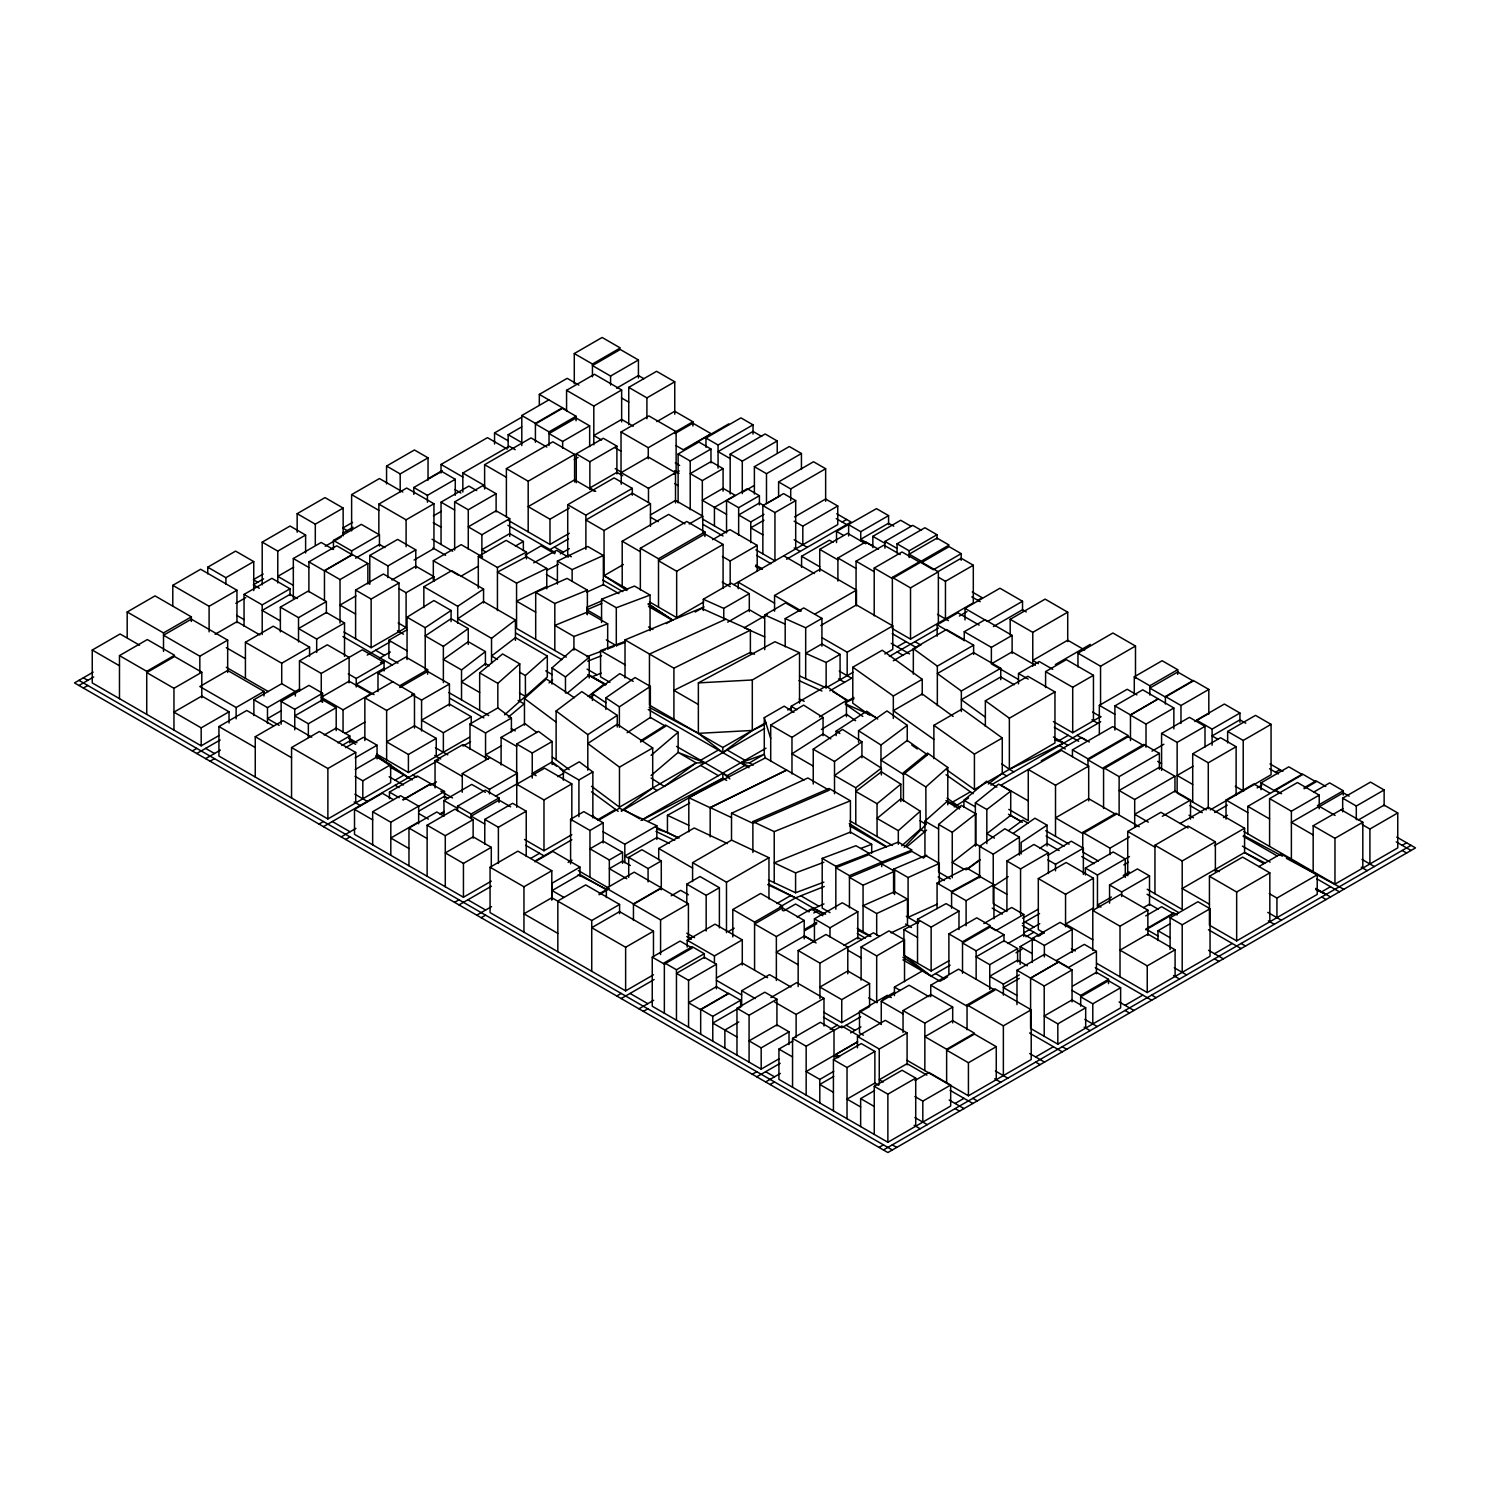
<?xml version="1.0" encoding="UTF-8"?>
<svg xmlns="http://www.w3.org/2000/svg" width="1490" height="1490" viewBox="0 0 1490 1490"><rect width="100%" height="100%" fill="white"/><g stroke="black" fill="none" stroke-linecap="round" stroke-linejoin="round"><path stroke-width="1.5" d="M904.169 847.363L925.979 824.436L925.849 786.962L947.789 767.48L927.525 753.083L903.424 772.677L903.424 801.285M497.828 707.62L497.828 683.351L519.768 663.87L502.596 653.961L479.668 672.865L479.668 710.357M519.675 701.306L525.467 696.445L525.374 675.547L547.314 656.047L515.447 637.646L491.532 656.01L497.492 659.455M551.989 684.078L551.989 667.93L573.929 648.448L589.221 657.276L589.221 678.025M504.589 714.846L519.768 701.362L519.768 663.87M525.374 696.389L547.314 676.907L547.314 656.047M524.461 725.127L524.461 698.493L546.402 679.012L574.376 697.748M898.321 830.675L920.261 811.193L900.817 798.826L877.051 818.401L898.321 830.675L898.321 844.271M924.936 855.111L924.936 821.139L946.876 801.657L959.579 808.977M901.692 845.817L920.261 829.315L920.261 811.193M651.093 755.337L678.136 732.279L665.62 725.053L640.551 740.828M651.093 775.489L678.136 752.431L678.136 732.279M963.918 807.189L963.918 800.279L986.529 781.188L996.903 787.167M508.351 717.118L524.368 703.653M549.046 682.904L552.678 679.85M907.075 846.562L926.612 830.135M954.252 806.891L968.5 798.044M923.204 858.184L926.724 855.204M950.303 878.821L938.607 872.06L938.607 824.436L961.385 805.438L975.894 813.801L975.894 845.556M565.474 693.092L565.474 676.944L589.221 657.276M567.168 693.241L589.221 674.97L604.493 683.78L588.066 696.556M877.051 803.706L900.817 784.15L881.372 771.783L855.782 791.432L877.051 803.706L877.051 836.523M975.373 846.115L975.373 802.886L998.617 784.15L1010.723 791.153L1010.723 816.166M952.259 877.759L952.259 832.314L975.894 813.801M589.891 697.73L593.542 694.899M491.532 638.335L515.447 619.989L483.561 601.587L457.691 618.797L491.532 638.335L491.532 663.255M461.528 669.941L485.423 651.596L468.251 641.687L443.368 659.455L461.528 669.941L461.528 699.872M855.782 787.763L881.372 768.114L861.928 755.765L834.512 775.489L855.782 787.763L855.782 824.249M986.827 843.619L986.827 809.498L1010.723 791.153M988.336 784.019L1002.267 773.422L1002.267 738.016L962.242 708.942L933.876 725.332L933.876 758.596M556.124 759.863L556.124 711.009L581.826 691.621L617.27 715.368L617.27 727.008M649.137 707.303L698.363 733.359L722.818 752.599L752.301 730.454L764.761 724.401M880.981 769.045L880.981 745.037L907.242 725.332L886.978 710.935L858.557 730.752L858.557 742.299M965.911 869.899L979.899 859.6M967.662 869.061L979.899 860.047M592.424 700.449L592.424 693.688L619.784 673.629L633.157 681.34M621.311 810.914L652.695 787.968L652.695 747.943L617.27 724.196L587.805 743.491L619.468 767.126L619.468 807.152L696.184 762.861L705.068 762.861L678.136 752.431L696.184 762.861L664.223 786.422L651.13 778.078M1008.804 830.396L1022.829 820.115L1028.026 823.113M834.512 793.723L834.512 761.502L861.928 741.778L842.483 729.411L813.242 749.228L813.242 784.001M443.368 646.381L468.251 628.594L451.079 618.685L425.209 635.895L443.368 646.381L443.368 682.606M1013.312 833.283L1034.935 818.196L1047.042 825.181L1047.042 845.985M605.89 709.464L605.89 697.823L635.057 677.559L650.348 686.387L650.348 718.199M979.582 877.759L979.582 846.32L1004.893 828.775L1019.402 837.157L1019.402 855.13M425.209 669.997L425.209 627.681L451.079 610.472L433.907 600.544L407.049 617.195L407.049 659.586M457.691 623.323L457.691 606.281L483.561 589.072L451.694 570.67L423.849 586.743L423.849 607.622M1047.042 825.181L1021.171 842.409L1021.171 853.956M1039.648 848.425L1047.042 843.508L1059.148 850.511M619.374 727.288L619.374 706.837L650.348 686.387M627.104 732.745L650.348 717.416L665.62 726.245L640.551 742.02M587.805 770.162L587.805 734.644L617.27 715.368M836.132 735.632L836.132 731.124L866.696 711.196L877.759 719.037M1048.401 873.475L1048.401 852.82L1033.911 844.457L1006.905 861.015L1006.905 911.507L993.234 903.611L993.234 854.198L1019.402 837.157M1008.19 876.679L993.234 886.42L1006.905 894.298M791.972 773.962L791.972 737.382L823.057 717.491L803.613 705.124L770.702 725.09L770.702 761.483M819.481 716.951L846.432 700.468L826.149 686.071L791.264 706.223L791.264 710.86M821.4 729.485L846.432 714.176L855.632 720.713M1047.936 855.316L1071.254 841.217L1083.36 848.201L1083.36 874.407M172.784 606.244L172.784 585.346L200.629 569.255L236.947 590.226L236.947 622.745M297.162 532.209L297.162 513.678L325.006 497.604L343.147 508.071L343.147 535.879M574.283 353.558L602.128 337.466L620.287 347.952L592.443 364.026L574.283 353.558L574.283 383.731M127.19 637.366L127.19 611.98L155.034 595.888L191.353 616.86L191.353 621.479M207.743 573.874L207.743 567.187L235.588 551.114L253.747 561.6L253.747 590.58M386.562 483.933L386.562 466.053L414.425 449.98L428.04 457.84L428.04 480.19M262.203 584.806L262.203 542.118L290.047 526.044L305.618 535.04L305.618 552.995M351.621 530.906L351.621 494.624L379.466 478.551L402.822 492.035M219.086 735.483L201.187 745.82L92.25 682.923L92.25 650.05L120.094 633.976L139.557 645.207M386.562 466.053L400.195 473.913L428.04 457.84M539.324 405.261L539.324 394.403L567.187 378.33L578.846 385.072M297.162 513.678L315.303 524.163L343.147 508.071M207.743 567.187L225.903 577.673L253.747 561.6M262.203 542.118L277.773 551.114L305.618 535.04M521.798 445.566L521.798 415.505L548.823 399.897M566.572 410.868L566.572 390.324L594.417 374.251L621.647 389.97L621.647 421.931M494.55 444.001L494.55 432.92L521.575 417.312M441.04 473.001L441.04 464.433L487.454 437.65L507.271 449.086M378.851 535.469L378.851 504.104L406.696 488.031L433.944 503.75L433.944 548.543L414.052 560.035M119.479 655.619L147.324 639.545L174.572 655.265L146.728 671.338L119.479 655.619L119.479 698.661M93.181 672.139L74.5 682.923L887.872 1152.534L1415.5 847.903L1396.726 837.063M263.153 574.023L253.337 579.685L257.77 582.236M352.553 522.394L342.756 528.056L347.189 530.626M427.723 478.998L442.232 470.617M413.81 494.363L413.81 487.491L441.655 471.417L455.269 479.277L455.269 495.313M172.784 585.346L209.103 606.3L236.947 590.226M127.19 611.98L163.509 632.933L191.353 616.86M293.325 598.421L293.325 558.527L321.17 542.453L332.847 549.177M508.164 447.689L508.164 434.708L521.686 426.904M638.428 359.984L620.287 349.498L592.443 365.572L610.583 376.057L638.428 359.984L638.428 377.994M78.933 685.493L93.702 676.963M263.656 578.846L253.337 584.806L259.316 588.271M342.756 533.178L353.074 527.218M521.798 415.505L535.413 423.365L562.438 407.757M333.462 549.456L333.462 540.423L361.306 524.35L379.466 534.836L379.466 546.122M325.248 546.234L341.173 537.033M244.043 626.191L244.043 594.417L271.888 578.325L290.047 588.811L290.047 595.572M83.384 688.045L87.817 685.493M293.679 567.187L277.773 576.369L293.325 585.346M235.83 603.357L245.776 597.62M308.896 561.879L336.74 545.806L352.31 554.783L324.466 570.875L308.896 561.879L308.896 591.847M462.831 491.998L462.831 473.038L509.245 446.236L515.186 449.682M413.81 487.491L427.425 495.35L455.269 479.277M616.562 388.201L638.428 375.554L643.885 378.702M484.623 489.018L484.623 464.694L531.036 437.911L546.867 447.056M576.053 416.25L562.438 408.39L535.413 423.979L549.028 431.858L576.053 416.25L576.053 420.813M566.572 390.324L593.802 406.062L621.647 389.97M628.743 424.762L628.743 387.381L656.587 371.308L674.746 381.794L674.746 414.257M333.462 540.423L351.621 550.909L379.466 534.836M378.851 504.104L406.099 519.824L433.944 503.75M244.043 594.417L262.203 604.884L290.047 588.811M441.04 544.446L441.04 502.167L468.884 486.094L476.67 490.582M324.466 600.34L324.466 570.596L352.31 554.504L367.862 563.499L367.862 584.005M215.063 634.312L236.947 621.684L259.875 634.926M506.395 517.086L506.395 468.624L552.827 441.822L574.6 454.413L574.6 482.052M355.607 558.21L379.466 544.427L384.923 547.575M454.655 550.089L454.655 501.907L482.499 485.833L496.114 493.693L496.114 512.02M433.385 515.875L441.338 511.293M589.668 425.842L576.053 417.982L549.028 433.59L562.643 441.45L589.668 425.842L589.668 446.646M280.362 631.872L280.362 607.156L308.207 591.083L326.366 601.569L326.366 613.154M369.781 584.322L369.781 555.472L397.625 539.399L415.785 549.866L415.785 568.454M227.672 640.141L191.353 619.169L163.509 635.243L199.828 656.215L227.672 640.141L227.672 672.456M628.743 387.381L646.902 397.867L674.746 381.794M324.466 570.596L340.018 579.573L367.862 563.499M454.655 501.907L468.27 509.766L496.114 493.693M245.422 678.36L245.422 642.283L273.266 626.191L309.566 647.163L309.566 656.177M506.395 468.624L528.186 481.214L574.6 454.413M576.257 482.76L576.257 453.854L603.282 438.265L616.897 446.125L616.897 473.894M201.802 672.232L174.572 656.513L146.728 672.586L173.958 688.306L201.802 672.232L201.802 697.767M369.781 555.472L387.94 565.939L415.785 549.866M280.362 607.156L298.522 617.642L326.366 601.569M615.202 468.605L621.032 471.976L621.032 431.988L648.876 415.915L676.125 431.634L676.125 471.622M574.227 459.609L578.083 457.374M355.589 638.707L355.589 590.077L383.433 574.004L398.985 582.981L398.985 631.63M656.848 421.614L674.746 411.277L692.906 421.763L692.906 426.028M355.924 595.888L340.018 605.089L355.589 614.066M576.257 453.854L589.872 461.732L616.897 446.125M391.907 579.945L415.785 566.163L433.944 576.649L433.944 581.286M433.329 580.355L433.329 560.724L461.174 544.651L482.574 556.999M509.729 518.65L496.114 510.791L468.27 526.864L481.885 534.742L509.729 518.65L509.729 536.419M355.589 590.077L371.14 599.054L398.985 582.981M675.007 432.1L692.906 421.763M344.525 622.969L326.366 612.483L298.522 628.557L316.681 639.042L344.525 622.969L344.525 656.382M621.032 431.988L648.262 447.708L676.125 431.634M675.007 433.534L692.906 423.197L711.065 433.683L683.221 449.757L675.957 445.566M245.422 642.283L281.722 663.236L309.566 647.163M398.836 588.531L406.099 592.722L433.944 576.649M621.237 484.231L621.237 472.609L648.262 457.002L675.51 472.721L675.51 502.968M571.359 556.794L567.727 554.69L567.727 504.7L614.141 477.899L632.3 488.385L632.3 495.202M478.309 588.178L478.309 556.441L506.153 540.367L526.454 552.082L526.454 558.899M299.471 691.025L299.471 660.871L327.316 644.798L349.107 657.369L349.107 682.886M594.417 491.272L574.6 479.836L528.186 506.637L549.978 519.209L569.31 508.053M460.559 576.444L478.458 566.107M515.391 546.066L523.363 541.466L523.363 550.648M229.032 711.792L201.802 696.054L173.958 712.146L201.187 727.865L229.032 711.792L229.032 723.004M263.972 691.435L227.672 670.463L199.828 686.536L236.128 707.508L263.972 691.435L263.972 695.96M693.874 444.039L728.815 423.868M678.118 502.782L678.118 454.003L698.866 442.027L710.972 449.03L710.972 462.906M705.962 447.279L705.962 438.041L740.921 417.871L753.027 424.855L753.027 434.093M253.877 715.572L253.877 699.76L281.722 683.687L295.355 691.546L295.355 696.072M355.179 769.511L377.045 756.883L390.659 764.743L390.659 782.716L327.875 818.96L218.937 756.063L218.937 726.561L246.781 710.469L273.545 725.928M567.727 504.7L585.887 515.168L632.3 488.385M525.188 555.044L541.112 545.843L554.727 553.721M299.471 660.871L321.263 673.443L362.275 649.808L384.066 662.38L384.066 670.928M678.118 454.003L690.224 461.006L710.972 449.03M705.962 438.041L718.068 445.026L753.027 424.855M192.322 750.941L196.755 748.39M267.492 723.432L267.492 707.62L299.639 688.995M343.911 631.984L371.14 647.703L406.099 627.532L406.099 592.722M508.388 520.438L549.978 544.446L569.31 533.29M621.237 472.609L648.485 488.329L675.51 472.721M673.573 474.23L679.216 470.97M281.126 724.252L281.126 701.436L308.97 685.363L322.585 693.222L322.585 702.349M397.979 663.18L388.89 657.947L388.89 640.272L406.789 629.935M196.755 753.512L220.185 739.99M367.211 655.097L390.138 641.855M549.978 549.568L568.51 538.877M281.424 710.562L267.492 718.608L279.17 725.351M730.175 493.991L730.175 454.152L765.134 433.981L777.221 440.966L777.221 452.55M205.62 758.634L220.39 750.103M380.024 657.947L390.343 651.987M560.333 553.852L569.329 548.655M281.126 701.436L294.741 709.296L322.585 693.222M650.46 503.695L632.3 493.209L585.887 520.01L604.046 530.496L650.46 503.695L650.46 526.287M210.071 761.204L214.504 758.634M380.509 662.789L384.457 660.517M255.256 777.035L255.256 736.731L283.1 720.657L311.764 737.215M348.288 673.89L356.222 678.453L384.066 662.38M723.078 468.624L710.972 461.639L690.224 473.615L702.33 480.6L723.078 468.624L723.078 491.16M730.175 454.152L742.281 461.136L777.221 440.966M384.066 668.265L356.222 684.338L374.046 694.619M650.404 514.925L675.51 500.435L702.74 516.155L702.74 533.234M377.994 691.546L377.994 673.145L405.839 657.071L427.63 669.643L427.63 674.244M625.949 588.662L622.205 586.147L622.205 541.224L668.619 514.423L684.953 523.865M336.2 707.675L322.585 699.816L294.741 715.889L308.356 723.749L336.2 707.675L336.2 730.621M754.387 494.028L754.387 466.705L789.327 446.534L801.434 453.519L801.434 469.462M343.054 709.855L370.898 693.781L349.107 681.191L321.263 697.283L343.054 709.855L343.054 732.465M364.845 740.567L364.845 697.86L392.69 681.787M291.556 798.007L291.556 747.552L319.4 731.478L355.719 752.45L355.719 802.886M754.387 466.705L766.493 473.69L801.434 453.519M399.786 685.717L427.63 669.643M640.346 589.891L640.346 548.264L686.76 521.463L704.919 531.949L704.919 536.549M399.786 687.523L427.63 671.45L449.421 684.022L449.421 706.036M702.33 518.911L726.543 532.899L726.543 500.696L747.291 488.701L759.397 495.704L759.397 504.905M742.281 492.389L753.94 485.666M324.261 734.961L336.2 728.07L349.815 735.948L349.815 742.895M689.218 523.958L702.74 516.155M623.379 564.505L604.046 575.661L626.973 590.524M778.6 495.891L778.6 481.922L813.54 461.751L825.646 468.735L825.646 501.311M345.047 733.583L364.938 722.091M364.845 697.86L386.636 710.432L414.481 694.359L377.994 673.145M726.543 500.696L738.649 507.68L759.397 495.704M337.876 742.821L349.815 735.948M640.346 548.264L658.505 558.75L704.919 531.949M341.862 745.521L349.815 740.94L355.644 744.311M411.668 694.377L421.577 700.095L449.421 684.022M778.6 481.922L790.706 488.925L825.646 468.735M762.861 553.852L762.861 505.576L783.591 493.6L795.697 500.603L795.697 548.86M766.493 503.695L780.089 495.853M345.531 747.663L363.43 737.327L377.045 745.205L377.045 758.876M712.593 539.678L729.97 529.639L757.199 545.377L757.199 571.098M764.575 505.985L759.397 502.987L738.649 514.963L750.755 521.947L763.96 514.329M291.556 747.552L327.875 768.523L355.719 752.45M762.861 505.576L774.949 512.579L795.697 500.603M763.96 520.215L750.755 527.832L762.861 534.836M723.078 544.446L704.919 533.979L658.505 560.761L676.665 571.247L723.078 544.446L723.078 588.476M355.179 757.833L377.045 745.205M794.58 516.937L825.646 499.001L837.753 505.985L837.753 524.592L734.048 584.471M722.408 556.478L730.175 560.966L757.199 545.377M471.213 716.653L449.421 704.081L421.577 720.154L443.368 732.726L471.213 716.653L471.213 725.351M794.151 521.183L802.812 526.175L837.753 505.985M355.048 776.327L362.815 780.816L390.659 764.743M436.253 738.388L414.481 725.816L386.636 741.89L408.409 754.48L436.253 738.388L436.253 756.399M469.983 749.265L469.983 723.991L497.828 707.918L511.405 718.05L511.405 731.832M703.299 610.49L703.299 599.241L731.143 583.167L749.302 593.653L749.302 611.626M319.009 824.082L323.442 821.53M395.111 780.145L403.976 775.024M376.728 754.163L408.409 772.472L469.22 737.364M666.309 623.565L672.232 620.157M649.435 601.867L676.665 617.586L703.746 601.96M842.185 522.04L846.618 519.47M435.043 787.837L435.043 760.682L462.887 744.59L488.18 759.192M323.442 826.652L438.805 760.049M462.999 746.08L470.598 741.703M469.983 723.991L485.554 732.968L511.405 718.05M695.197 612.018L704.044 606.914M786.59 559.253L851.069 522.04L836.728 513.752M491.29 881.149L463.446 897.241L354.508 834.344L354.508 809.368L382.353 793.295L393.248 799.571M836.523 542.602L836.523 531.39L876.474 508.63L888.58 515.615L888.58 524.629M389.449 798.696L389.449 792.084L417.293 775.992L444.523 791.451L444.523 798.156M801.583 567.355L801.583 556.273L829.427 540.2L833.059 542.304M819.742 571.341L819.742 549.382L847.587 533.308L865.746 543.794M703.299 599.241L723.768 608.386L749.302 593.653M501.106 764.966L501.106 737.42L524.983 723.637L536.866 732.503M372.649 844.811L372.649 811.752L400.493 795.679L418.653 806.164L418.653 823.802M848.63 535.972L848.63 524.704L860.736 531.688L888.58 515.615M403.064 799.664L430.908 783.591M403.064 799.944L430.908 783.87M341.191 836.896L355.942 828.384M430.61 785.267L436.496 781.878M501.46 745.708L485.554 754.89L517.365 773.236L517.365 784.764M345.624 839.466L350.057 836.896M872.842 547.65L872.842 536.344L900.686 520.271L911.061 526.268M462.272 792.252L462.272 773.589L490.117 757.516M837.902 581.044L837.902 557.986L865.746 541.913L878.448 549.251M516.676 785.435L516.676 744.013L538.561 731.385L552.12 741.517L552.12 764.519M727.697 622.15L749.302 609.689L763.811 618.071M774.558 611.235L774.558 595.479L820.152 569.143L856.452 590.115L856.452 605.871M372.649 811.752L390.808 822.238L418.653 806.164M418.671 806.388L444.523 791.451M884.948 548.171L884.948 541.447L912.793 525.374L921.435 530.365M418.671 811.212L444.523 796.275L448.416 798.528M856.061 605.35L856.061 561.208L883.905 545.135L900.239 554.559M764.724 649.714L764.724 614.979L785.603 602.929L800.13 611.31M408.968 865.783L408.968 828.068L436.812 811.994L444.076 816.185L443.908 800.503L471.753 784.411L485.386 792.289M767.443 614.364L744.236 627.756L764.724 636.9M516.676 744.013L532.247 753.009L552.12 741.517M897.054 552.92L897.054 543.813L924.899 527.739L937.005 534.724L937.005 539.212M418.653 821.958L390.808 838.032L408.968 848.518M440.239 813.745L444.225 811.454M440.239 814.471L444.225 812.18M457.542 810.672L457.542 806.164L485.386 790.091L499.001 797.951L499.001 802.458M427.127 876.269L427.127 825.218L454.971 809.144L473.131 819.63L473.131 838.2M462.272 773.589L489.502 789.309L517.365 773.236M785.193 646.828L785.193 618.629L803.762 607.92L821.921 618.387L821.921 646.157M874.202 568.062L902.046 551.989L920.205 562.475L892.361 578.548L874.202 568.062L874.202 615.873M897.054 543.813L909.161 550.797L937.005 534.724M495.481 796.275L517.365 783.647M516.751 807.319L516.751 784.243L544.595 768.169L571.825 783.889L571.825 820.804M814.825 614.141L856.452 590.115M457.542 806.164L471.157 814.043L499.001 797.951M427.127 825.218L445.287 835.704L473.131 819.63M937.34 572.03L961.199 558.247L973.305 565.232L973.305 602.854L910.52 639.117L892.361 628.631L892.361 577.394L920.205 561.32L938.365 571.806L938.365 623.043M785.193 618.629L805.68 627.774L821.921 618.387M563.369 780.183L563.369 771L579.275 761.818L592.852 771.95L592.852 817.917M557.744 776.681L563.704 773.236M484.771 844.346L484.771 819.407L512.616 803.315L526.231 811.175L526.231 856.452M820.767 625.521L856.452 604.921L892.771 625.875L892.771 649.361L884.837 653.942M961.199 553.647L933.355 569.72L921.267 562.736L949.111 546.644L961.199 553.647L961.199 560.314M892.361 577.394L910.52 587.88L938.365 571.806M516.751 784.243L543.98 799.962L571.825 783.889M563.369 771L578.921 779.978L592.852 771.95M752.301 679.98L752.301 730.454L698.363 733.359L698.363 682.886L752.301 679.98L799.534 652.713L799.534 703.187M484.771 819.407L498.386 827.267L526.231 811.175M619.468 767.126L652.695 747.943M938.551 577.319L945.461 581.305L973.305 565.232M491.29 847.326L473.131 836.84L445.287 852.913L463.446 863.399L491.29 847.326L491.29 867.627M840.081 654.408L821.921 643.922L805.68 653.309L826.149 662.454L840.081 654.408L840.081 679.775M822.331 637.869L847.177 652.21L892.771 625.875M570.596 863.865L570.596 819.258L583.819 811.64L603.189 822.815L603.189 842.893M653.477 974.795L625.632 990.869L490.061 912.606L490.061 867.217L517.905 851.144L551.803 870.719L551.803 900.221M765.562 758.466L764.277 754.294L764.277 717.659L784.168 706.167L793.891 712.35M869.359 714.958L852.783 703.187L852.783 667.222L882.229 650.236L922.236 679.31L922.236 695.048M454.562 902.363L458.995 899.792M530.663 858.426L539.548 853.286M524.517 839.503L543.98 850.734L571.825 834.661M597.807 819.649L615.556 809.405M700.617 760.291L718.366 750.047M725.816 619.151L649.454 654.073L649.454 705.143L722.818 747.477L766.083 722.501M787.726 710.004L791.656 707.731M799.534 675.939L826.149 687.821L853.118 672.251M897.204 646.79L906.088 641.668M977.757 600.302L982.189 597.732L972.281 592.014M964.999 619.952L964.999 608.404L999.939 588.233L1022.531 601.271L1022.531 610.509M598.533 820.301L619.468 808.213L656.848 825.777L656.848 839.466M937.154 636.211L937.154 624.794L957.884 612.818L979.191 625.111M458.995 904.914L491.421 886.196M535.096 860.978L571.881 839.745M621.46 811.119L764.631 728.461M829.818 690.82L852.15 677.931M889.362 656.438L938.514 628.072M959.392 616.022L966.991 611.626M534.947 861.76L552.846 851.423L579.964 867.087L579.964 876.139M570.596 819.258L589.966 830.452L603.189 822.815M913.333 674.113L913.333 648.671L946.504 629.525L973.622 645.17L973.622 654.427M893.329 660.74L919.404 645.692M964.254 640.756L964.254 631.723L985.002 619.728L1012.12 635.392L1012.12 653.477M490.061 867.217L523.958 886.792L551.803 870.719M476.744 915.158L491.514 906.646M568.118 862.412L572.03 860.158M641.203 820.226L766.028 748.166M845.389 702.33L853.863 697.432M1022.531 601.271L987.591 621.46L964.999 608.404M481.196 917.728L485.628 915.158M648.057 821.381L722.818 778.227L726.673 780.462M727.25 775.657L745 765.413M740.567 762.861L749.433 762.861L764.277 754.294L740.567 762.861L749.172 766.363M993.402 626.564L1022.531 609.745L1026.293 611.924M579.964 867.087L552.12 883.16L552.12 899.327M1010.183 635.131L1010.183 619.318L1045.123 599.129L1067.715 612.185L1067.715 641.557M602.891 831.606L624.813 844.253L656.848 825.777M937.34 705.552L937.34 666.123L973.622 645.17M622.559 852.355L603.189 841.179L589.966 848.816L609.336 859.991L622.559 852.355L622.559 863.306M893.329 718.478L893.329 695.998L922.236 679.31M964.254 631.723L991.371 647.368L1012.12 635.392M628.706 877.386L628.706 857.365L641.911 849.728L661.281 860.922L661.281 889.847M1010.183 619.318L1032.775 632.356L1067.715 612.185M658.71 859.749L658.71 848.499L694.21 827.993L727.437 843.601M606.356 888.245L634.2 872.153L661.299 887.817L633.455 903.89L606.356 888.245L606.356 897.539M599.129 893.87L607.082 889.269M599.129 894.745L607.082 890.145L579.964 874.5L552.12 890.573L563.741 897.278M628.706 857.365L648.076 868.54L661.281 860.922M961.348 711.568L961.348 691.006L1000.74 668.265L1000.74 679.701M1018.49 683.891L1018.49 673.499L1039.219 661.523L1052.778 669.345M557.837 933.392L523.958 913.817L551.803 897.744L591.735 920.522L619.579 904.449L619.579 913.687M692.589 881.558L692.589 862.654L731.59 840.136L768.952 857.7L768.952 898.954M985.356 726.412L985.356 700.784L1027.839 676.255L1054.957 691.9L1054.957 742.989L974.423 789.495L946.765 769.883M1055.367 664.559L1090.307 644.388M1045.589 687.542L1045.589 671.618L1066.337 659.642L1093.455 675.305L1093.455 720.769M1077.959 666.943L1077.959 653.179L1112.9 633.008L1135.492 646.045L1135.492 678.155M686.797 904.207L686.797 884.147L700.021 876.53L719.391 887.705L719.391 927.823M671.208 895.769L680.651 890.331L688.399 894.801M1013.796 771.876L1009.363 769.324L1009.363 718.217L1054.957 691.9M688.417 903.853L661.299 888.208L633.455 904.281L660.573 919.926L688.417 903.853L688.417 940.767M692.589 862.654L726.487 882.21L768.952 857.7M1077.959 653.179L1100.551 666.235L1135.492 646.045M686.797 884.147L706.167 895.341L719.391 887.705M1045.589 671.618L1072.707 687.281L1093.455 675.305M653.477 931.194L619.579 911.619L591.735 927.693L625.632 947.268L653.477 931.194L653.477 956.431M974.423 789.495L974.423 754.108L1002.267 738.016M1134.281 693.074L1134.281 676.795L1162.126 660.722L1177.696 669.699L1177.696 674.355M732.801 936.912L732.801 909.515L760.645 893.441L782.418 906.013L782.418 910.576M652.247 957.139L680.092 941.065L692.198 948.05L664.354 964.123L652.247 957.139L652.247 1006.234L761.185 1069.131L779.084 1058.794M687.188 947.1L687.188 940.227L715.051 924.154L742.281 939.873L742.281 965.092M1099.341 734.607L1099.341 705.347L1127.185 689.274L1136.907 694.88M664.354 1013.237L664.354 962.782L692.198 946.709L704.304 953.693L704.304 958.275M1114.893 730.1L1114.893 705.906L1142.737 689.833L1173.859 707.992L1173.859 728.871M1134.281 676.795L1149.833 685.773L1177.696 669.699M616.748 995.99L621.181 993.439M728.424 931.529L734.216 928.177M776.905 903.517L790.724 895.546M952.65 802.067L970.4 791.805M1059.39 740.437L1068.274 735.315M1053.337 721.57L1072.707 732.745L1100.551 716.671M621.181 998.561L654.11 979.545M779.81 906.982L795.586 897.874L824.249 886.513M990.943 785.081L1100.7 721.719M732.801 909.515L754.573 922.087L782.418 906.013M664.354 962.782L676.46 969.766L704.304 953.693M1041.305 760.757L1081.591 737.513L1089.358 742.001M783.647 910.912L795.586 904.02L809.2 911.899M1114.893 705.906L1130.463 714.883L1158.307 698.81L1130.463 715.088L1146.015 724.084L1173.859 707.992M687.188 940.227L714.436 955.947L742.281 939.873M1072.446 749.861L1112.713 726.617L1128.265 735.594L1087.998 758.838L1072.446 749.861L1072.446 756.641M1165.404 704.044L1165.404 696.519L1193.248 680.446L1208.818 689.442L1208.818 714.138M797.225 917.039L811.137 909.012L822.815 915.735M638.931 1008.804L653.7 1000.274M807.412 911.526L823.97 903.909M716.411 964.254L704.304 957.269L676.46 973.343L688.566 980.327L716.411 964.254L716.411 988.801M643.382 1011.375L647.815 1008.804M813.819 912.96L817.768 910.688M804.209 920.485L782.418 907.894L754.573 923.986L776.365 936.558L804.209 920.485L804.209 938.905M1165.404 696.519L1180.974 705.515L1208.818 689.442M814.434 941.531L814.434 918.827L842.278 902.754L857.83 911.731L857.83 938.979M716.411 978.036L742.281 963.099L767.574 977.701M804.824 929.22L816.762 922.329M1008.823 809.368L1028.268 820.599L1028.268 769.511L1055.516 785.249L1088.687 766.083L1088.687 800.912M804.824 930.617L816.762 923.726M1161.585 770.404L1161.585 733.434L1189.43 717.342L1205 726.338L1205 747.049M1103.569 808.493L1103.569 767.648L1143.836 744.404L1159.388 753.381L1159.388 769.268M814.434 918.827L829.986 927.804L857.83 911.731M798.156 986.566L798.156 950.546L826 934.472L847.791 947.063L847.791 973.864M1194.887 721.514L1208.818 713.486M700.673 1034.19L700.673 1009.363L728.517 993.29L740.623 1000.274L740.623 1007.054M1151.994 751.146L1163.913 744.255M741.666 1006.346L741.666 990.701L769.511 974.628L790.911 986.995M1161.585 733.434L1177.137 742.411L1205 726.338M1103.569 767.648L1119.12 776.644L1159.388 753.381M700.673 1009.363L712.779 1016.366L740.623 1000.274M1239.941 713.039L1224.37 704.044L1196.526 720.136L1212.096 729.113L1239.941 713.039L1239.941 722.24M843.917 945.48L857.83 937.433L861.723 939.687M736.973 1055.162L736.973 1008.283L764.817 992.21L776.923 999.194L776.923 1025.977M740.623 1007.016L712.779 1023.09L736.973 1036.966M798.156 950.546L819.947 963.136L847.791 947.063M847.531 947.733L873.401 932.814L879.23 936.186M1227.648 742.914L1227.648 731.46L1255.493 715.386L1271.063 724.364L1271.063 774.763L1210.253 809.871M770.889 997.555L796.74 982.636L823.989 998.356L823.989 1025.977M1192.708 802.03L1192.708 753.81L1220.552 737.718L1236.123 746.714L1236.123 794.934M861.108 980.122L861.108 946.951L888.953 930.878L904.523 939.855L904.523 981.724M736.973 1008.283L749.079 1015.267L776.923 999.194M738.798 1021.935L724.866 1030.074L724.866 1048.178M1174.958 776.234L1159.388 767.257L1119.12 790.501L1134.691 799.497L1174.958 776.234L1174.958 792.01M1193.062 766.27L1177.137 775.452L1192.708 784.448M1098.316 861.034L1082.746 852.038L1082.746 832.426L1115.917 813.261L1139.254 826.745M1006.905 861.015L1020.557 868.912L1048.401 852.82M1227.648 731.46L1243.219 740.437L1271.063 724.364M993.942 884.576L980.271 876.697L951.589 892.287L966.097 900.668L993.942 884.576L993.942 918.79M1192.708 753.81L1208.278 762.787L1236.123 746.714M861.108 946.951L876.679 955.928L904.523 939.855M917.523 963.155L917.523 919.274L931.138 927.134L958.983 911.061L958.983 929.537M1047.88 859.879L1055.516 864.275L1083.36 848.201M774.744 1002.081L796.126 1014.429L823.989 998.356M1044.155 933.001L1038.307 929.63L1038.307 878.579L1066.151 862.505L1093.399 878.225L1093.399 910.725M948.888 933.895L976.751 917.821L990.366 925.681L962.521 941.755L948.888 933.895L948.888 974.497M1127.725 875.692L1127.725 831.457L1160.896 812.311L1188.126 828.03M869.583 983.568L847.791 970.996L819.947 987.069L841.738 999.641L869.583 983.568L869.583 1006.551L841.738 1022.643L823.896 1012.343M789.029 1031.806L776.923 1024.803L749.079 1040.877L761.185 1047.88L789.029 1031.806L789.029 1044.565M1162.33 816.315L1190.529 800.037L1190.529 819.146M1082.746 832.426L1109.976 848.145L1129.495 836.877M983.847 923.558L1011.691 907.485L1023.798 914.469L1023.798 936.539M1085.372 874.965L1085.372 868.055L1113.216 851.982L1125.304 858.966L1125.304 877.405M792.55 1087.253L792.55 1038.381L820.394 1022.308L834.009 1030.167L834.009 1058.086M914.953 1080.511L928.885 1072.465L950.676 1085.055L950.676 1106.027L887.872 1142.271L778.935 1079.393L778.935 1049.072L792.866 1041.044M894.428 995.637L894.428 987.088L922.273 971.014M1180.08 823.523L1208.278 807.245L1244.578 828.216L1244.578 852.485L1182.203 888.524L1209.433 904.244M1023.798 914.469L995.953 930.542L990.757 927.544M863.436 1035.178L859.488 1032.887L859.488 1011.375L887.332 995.301L891.281 997.592M1226.028 819.146L1226.028 800.018L1253.872 783.945L1269.704 793.09M752.32 1074.253L756.752 1071.701M830.191 1029.292L837.287 1025.195M882.639 999.008L894.577 992.116M919.554 921.453L903.909 929.574L903.909 955.295L931.138 971.014L949.056 960.677M1022.55 918.231L1038.456 909.049M1097.459 907.298L1097.459 875.04L1129.495 856.508M1275.496 772.193L1279.929 769.641M1038.307 878.579L1065.555 894.298L1093.399 878.225M881.261 1024.543L881.261 1001.299L909.105 985.225L928.922 996.661M1260.968 789.719L1260.968 782.902L1288.813 766.829L1302.428 774.688L1247.801 806.369L1247.801 833.841M792.55 1038.381L806.164 1046.241L834.009 1030.167M833.767 1030.577L841.738 1025.977L859.562 1036.258M1154.955 893.739L1154.955 845.24L1188.126 826.093L1215.374 841.813L1215.374 871.836M756.752 1076.823L780.183 1063.301M860.717 1016.795L841.738 1027.765L823.43 1017.186M902.977 957.213L931.138 976.136L950.136 965.166M1022.457 923.409L1039.554 913.556M1123.832 864.889L1128.507 862.189M1214.667 812.441L1227.257 805.177M1257.15 787.912L1261.769 785.249M1003.981 934.751L990.366 926.892L962.521 942.965L976.136 950.825L1003.981 934.751L1003.981 941.68M930.747 985.225L958.591 969.152L994.892 990.124L967.047 1006.197L930.747 985.225L930.747 996.754M765.618 1081.945L780.388 1073.433M850.604 1032.887L860.922 1026.927M947.621 976.881L940.022 981.258L902.94 959.858M1023.518 933.057L1039.759 923.67M1123.292 875.45L1129.327 871.967M1223.551 817.563L1227.462 815.309M1007.873 943.505L1023.798 934.323L1034.172 940.302M1109.566 903.163L1109.566 884.986L1137.41 868.912L1149.516 875.896L1149.516 905.436M770.069 1084.515L774.502 1081.945M1025.995 936.744L1033.874 932.2M857.458 1047.842L857.458 1036.425L885.302 1020.352L907.093 1032.924L907.093 1064.884M1269.592 846.413L1269.592 798.621L1297.436 782.548L1319.227 795.139L1319.227 808.791M903.052 1032.477L903.052 1010.574L930.896 994.501L952.687 1007.091L952.687 1022.904M1032.253 962.466L1032.253 938.458L1060.098 922.385L1072.204 929.369L1072.204 952.352M1020.147 964.328L1020.147 946.616L1034.079 938.57M1038.064 936.279L1044.024 932.833M1017.596 948.59L1003.981 940.73L976.136 956.804L989.751 964.682L1017.596 948.59L1017.596 961.981M857.551 1041.771L835.667 1054.399L839.634 1056.689M835.667 1054.622L857.551 1041.994M1111.391 897.054L1097.459 905.082L1100.924 907.093M1016.012 952.781L1021.972 949.26M1093.399 907.987L1065.555 924.061L1092.785 939.78M1109.566 884.986L1121.672 891.989L1149.516 875.896M833.413 1110.832L833.413 1059.651L861.257 1043.577L874.872 1051.437L874.872 1084.012M1304.104 787.744L1316.043 780.853L1325.765 786.459M1092.785 950.434L1092.785 910.483L1120.629 894.391L1147.859 910.129L1147.859 935.422M1304.104 788.769L1316.043 781.878L1302.428 774.018L1274.583 790.11L1280.413 793.462M1154.955 845.24L1182.203 860.978L1215.374 841.813M1214.387 845.65L1244.578 828.216M1032.253 938.458L1044.36 945.442L1072.204 929.369M1313.752 792.084L1329.657 782.902L1343.272 790.762L1343.272 795.045M837.902 1057.714L834.009 1055.46L806.164 1071.552L819.798 1079.412L833.711 1071.366M833.413 1059.651L847.028 1067.51L874.872 1051.437M857.458 1036.425L879.249 1049.016L907.093 1032.924M1269.592 798.621L1291.383 811.212L1319.227 795.139M903.052 1010.574L924.843 1023.164L952.687 1007.091M1016.981 1004.595L1016.981 970.251L1044.825 954.159L1072.055 969.915L1072.055 1001.932M833.711 1076.432L819.798 1084.459L833.413 1092.319M967.047 1029.758L967.047 1004.893L994.892 988.82L1031.21 1009.773L1031.21 1059.52L968.426 1095.783L907.019 1060.321M1027.318 965.799L1017.596 960.175L989.751 976.267L1003.366 984.126L1019.272 974.926M1317.421 805.68L1343.272 790.762M1019.272 978.409L1003.366 987.591L1016.981 995.469M1143.556 907.615L1149.516 904.169L1158.158 909.161M1319.414 806.593L1343.272 792.81L1349.12 796.182M1016.981 970.251L1030.596 978.111L1058.44 962.037L1030.596 978.129L1030.596 1028.435L1057.826 1044.155L1120.629 1007.91L1120.629 987.74L1108.523 980.755L1080.678 996.829L1092.785 1003.813L1120.629 987.74M1092.785 910.483L1120.014 926.203L1147.859 910.129M1342.676 811.845L1342.676 798.174L1370.521 782.101L1384.135 789.961L1384.135 805.904M1258.752 866.64L1280.897 853.845L1317.216 874.816L1317.216 894.41L1236.663 940.898L1209.433 925.178L1209.433 876.269L1242.604 857.122L1269.834 872.842L1269.834 921.751M1145.717 915.922L1161.623 906.74L1173.729 913.724L1145.885 929.816M1313.174 871.576L1313.174 825.739L1342.974 808.697M1096.417 951.365L1068.572 967.438L1056.466 960.454L1084.31 944.381L1096.417 951.365L1096.417 973.771M1030.596 978.129L1044.211 986.007L1072.055 969.915M1342.676 798.174L1356.291 806.034L1384.135 789.961M874.257 1134.412L874.257 1086.322L902.102 1070.248L915.717 1078.108L915.717 1126.198M1170.097 949.521L1170.097 917.803L1197.941 901.729L1210.048 908.714L1210.048 956.282L1147.244 992.526L1096.677 963.322M860.643 1126.552L860.643 1098.614L874.556 1090.587M946.634 1049.258L974.479 1033.185L952.687 1020.613L924.843 1036.686L946.634 1049.258L946.634 1083.193M1157.991 940.469L1157.991 930.747L1169.929 923.856M1358.284 820.04L1384.135 805.103L1397.75 812.963L1397.75 847.903L1334.966 884.166L1243.852 831.55M967.047 1004.893L1003.366 1025.846L1031.21 1009.773M1072.558 986.138L1096.417 972.355L1108.523 979.34L1108.523 983.661M1209.433 876.269L1236.663 892.007L1269.834 872.842M874.257 1086.322L887.872 1094.182L915.717 1078.108M1170.097 917.803L1182.203 924.787L1210.048 908.714M1313.174 825.739L1334.966 838.311L1362.81 822.238L1362.81 868.074M1072.036 990.422L1080.678 995.413L1108.523 979.34M1362.121 824.547L1369.906 829.036L1397.75 812.963M996.27 1046.669L974.479 1034.079L946.634 1050.152L968.426 1062.743L996.27 1046.669L996.27 1079.71M1175.088 949.8L1147.859 934.062L1120.014 950.154L1147.244 965.874L1175.088 949.8L1175.088 976.453M914.897 1096.547L922.813 1101.129L950.676 1085.055M1085.688 1007.78L1072.055 999.92L1044.211 1015.994L1057.826 1023.854L1085.688 1007.78L1085.688 1028.081M1269.294 893.646L1276.93 898.06L1317.216 874.816M879.007 1147.412L883.44 1144.841M955.109 1103.457L963.974 1098.335M1035.643 1056.969L1053.393 1046.725M1125.062 1005.34L1142.811 995.096M1214.48 953.712L1232.23 943.468M1321.649 891.839L1330.514 886.718M1402.183 845.351L1406.616 842.781M883.44 1149.963L1411.067 845.351M677.782 837.827L667.446 832.556L667.446 815.309L689.628 803.129M917.523 919.274L946.113 903.629L958.983 911.061M533.718 562.829L556.664 550.35L568.342 557.092M937.08 883.104L951.589 891.486L980.271 875.896L966.619 868L937.08 883.104L937.08 908.602M698.363 682.886L774.949 641.743L799.534 652.713M478.309 556.441L497.436 567.485L526.454 552.082M688.808 831.811L688.808 797.69L765.357 757.907L804.023 780.034M641.296 820.413L722.818 778.227L722.818 773.105L729.895 778.898M546.625 570.335L558.452 564.3M625.018 677.875L625.018 639.899L673.908 668.191L750.383 630.177L750.383 653.402M688.808 797.69L710.171 807.729L786.608 769.976M710.171 836.914L710.171 807.543L786.608 770.181M546.774 568.435L526.454 556.701L497.436 572.104L516.564 583.149L546.774 568.435L546.774 588.792M546.774 586.445L516.564 601.159L535.692 612.204M557.409 584.08L557.409 561.115L587.786 546.495L603.357 555.491L603.357 585.346M907.466 899.159L894.596 891.728L863.064 905.678L876.679 913.538L907.466 899.159L907.466 925.197L891.057 932.852M731.515 813.261L807.878 777.966L829.148 790.24L752.878 823.3L731.515 813.261L731.515 840.211M557.409 561.115L572.141 569.608L603.357 555.491M586.706 592.182L603.357 584.639L618.909 593.616M893.572 893.497L893.572 869.173L908.081 877.554L939.296 863.418L939.296 883.309M937.21 904.151L908.081 917.337L908.081 877.554M535.692 639.452L535.692 592.443L567.075 578.399L587.377 590.133L587.377 614.755M845.91 702.293L853.994 698.717M894.596 871.259L881.707 863.827L849.449 877.349L863.064 885.209L894.596 871.259L894.596 894.503M752.878 852.485L752.878 821.567L829.148 788.508L850.418 800.782L850.418 833.32M601.811 600.898L586.855 607.268L586.855 613.973M601.811 603.431L586.855 609.801L601.569 618.294M893.572 869.173L925.625 855.521L939.296 863.418M881.707 862.114L868.838 854.683L835.834 867.776L849.449 875.636L881.707 862.114L881.707 866.714M625.018 639.899L701.231 608.181L750.383 630.177M535.692 592.443L554.82 603.487L587.377 590.133M752.878 821.567L774.223 831.606L850.418 800.782M601.569 622.485L601.569 599.241L634.479 586.073L650.05 595.069L650.05 630.736M881.13 862.356L911.973 850.026L898.321 842.129L835.834 866.249L822.201 858.389L822.201 908.118L829.986 912.606M881.13 863.772L911.973 851.442L921.733 857.067M607.771 648.914L614.104 646.418M587.712 661.188L601.587 655.693M601.196 673.126L591.679 676.907L606.039 684.506M601.569 599.241L616.301 607.734L650.05 595.069M607.678 623.807L587.377 612.092L554.82 625.428L573.929 636.472L607.678 623.807L607.678 648.858M609.969 682.327L600.563 676.907L600.563 650.609L624.478 641.631M586.594 656.773L605.573 649.659M624.738 642.469L616.301 645.636L616.301 607.734M822.201 858.389L855.949 845.724L868.838 853.155M871.687 853.155L871.687 844.327L850.418 832.053L774.223 862.859L795.586 872.898L823.858 862.282M860.81 848.406L871.687 844.327M768.412 879.975L795.586 892.752L823.858 882.136M656.662 828.962L667.446 832.556M1055.106 739.953L1063.841 742.989L1009.363 769.324L1001.857 763.867M945.927 800.577L960.603 807.152M755.467 566.461L761.837 569.236M846.022 704.137L875.58 717.23M764.724 614.979L785.193 624.124M754.48 654.203L750.383 652.378L673.908 690.373L698.363 704.491M798.975 680.576L821.977 691.043M799.236 699.015L804.228 701.287M1315.819 889.642L1326.081 894.41L1315.893 889.158M710.171 807.543L731.515 817.563M667.446 815.309L688.808 825.33M655.805 827.08L679.105 838.032M669.308 843.377L656.848 837.529L624.813 856.024L628.799 858.314M655.972 831.439L674.728 840.36M767.685 884.594L795.586 897.874L823.709 914.115M755.858 566.014L762.005 569.068M813.335 908.118L825.59 914.208M858.296 930.431L870.551 936.521M768.71 884.166L795.586 897.874M1264.954 862.952L1244.578 852.485L1263.688 863.511M578.176 874.63L606.952 889.53M1243.629 835.443L1282.35 856.173M1286.429 858.352L1343.831 889.288M761.669 436.421L753.027 431.429L718.068 451.6L730.175 458.603M1245.77 723.209L1239.941 719.838L1212.096 735.911L1217.926 739.282M893.777 526.193L888.58 523.195L860.736 539.287L872.842 546.271M1084.664 650.013L1067.715 640.216L1032.775 660.405L1038.418 663.665M884.948 541.447L897.054 548.432M1270.039 763.923L1282.89 771.354M872.842 536.344L884.948 543.329M1341.019 809.666L1362.81 822.238M836.244 518.595L846.618 524.592M971.815 596.875L980.197 601.699M1269.554 768.765L1278.457 773.906M1396.242 841.906L1411.067 850.473M621.479 397.923L628.743 402.114M1402.183 850.473L1406.616 853.025M1335.077 815.44L1319.227 806.295L1291.383 822.368L1313.174 834.959M836.523 531.39L843.452 535.376M1275.645 790.296L1281.605 793.723M1260.968 782.902L1274.583 790.762M633.325 426.196L621.647 419.454L593.802 435.527L601.587 440.016M856.061 561.208L874.202 571.694M1035.364 665.285L1012.12 651.875L991.371 663.851L1018.49 679.496M1099.341 705.347L1114.893 714.343M675.287 462.962L679.663 465.476M937.545 614.364L948.422 620.641M1235.303 786.273L1243.666 791.097M1361.99 859.413L1374.339 866.547M837.902 557.986L856.061 568.472M819.742 549.382L837.902 559.868M674.56 470.728L679.068 473.336M794.151 539.771L807.245 547.333M1092.58 712.071L1100.98 716.913M1361.245 867.18L1367.243 870.644M539.324 394.403L566.572 410.123M937.154 624.794L964.254 640.439M1018.49 673.499L1028.174 679.086M1247.801 806.369L1269.592 818.941M794.151 547.966L800.149 551.43M1091.872 719.856L1097.888 723.339M1000.74 668.265L973.622 652.62L937.34 673.554L961.348 691.006M1226.028 800.018L1247.801 812.59M615.202 447.875L621.032 451.247M1157.693 761.334L1161.585 763.588M801.583 556.273L819.742 566.759M674.672 483.579L678.118 485.572M726.543 514.348L702.33 500.305L723.078 488.329L735.185 495.313L714.436 507.364L714.436 525.896M1014.28 684.785L1000.74 676.963L961.348 699.704L985.356 717.137M783.833 555.882L814.415 573.538M1190.529 800.037L1174.958 791.041L1134.691 814.304L1148.306 822.163M755.933 549.866L774.949 560.836L774.949 512.579M914.953 641.668L920.876 645.096M1077.14 735.315L1087.011 740.996M1206.323 809.889L1177.137 793.053L1177.137 742.411M622.745 475.72L616.897 472.349L589.872 487.956L595.721 491.328M703.075 524.461L723.041 535.99M756.659 555.398L770.963 563.667M892.212 633.66L916.443 647.647M1054.324 727.25L1078.63 741.294M1189.97 805.568L1202.281 812.683M1243.107 836.244L1277.042 855.856M1316.657 878.709L1339.398 891.839M755.709 565.101L762.098 568.789M891.262 643.363L909.533 653.905M1053.411 736.991L1067.771 745.279M1189.02 815.272L1193.397 817.805M1242.418 846.096L1270.169 862.133M1315.707 888.413L1330.514 896.961M897.204 651.912L903.126 655.339M1059.39 745.559L1065.313 748.967M1321.649 896.961L1326.081 899.532M1088.687 766.083L1061.439 750.364L1001.038 785.174L1028.268 800.894M508.164 434.708L521.798 442.567M650.422 517.16L658.207 521.649M494.55 432.92L508.164 440.779M774.558 595.479L801.303 610.919M774.558 603.171L738.239 582.218L738.239 588.755M722.259 582.124L730.175 586.688M1215.374 869.378L1219.267 871.631M1127.725 831.457L1154.955 847.177M1267.785 912.383L1281.381 920.224M622.205 541.224L640.346 551.71M484.623 464.694L506.395 477.284M839.261 671.115L851.61 678.248M1268.288 920.857L1274.267 924.322M838.516 678.881L844.513 682.346M1002.267 773.422L1006.7 775.992M462.831 473.038L484.623 485.628M441.04 464.433L462.831 477.024M832.556 691.528L848.332 700.635M454.897 489.558L460.857 492.985M554.41 547.016L563.294 552.138M627.644 589.295L604.046 575.661L604.046 530.496M1045.775 830.694L1069.131 844.178M1147.188 889.251L1182.203 909.459L1182.203 860.978M1241.096 943.468L1245.547 946.038M1021.097 821.344L1010.723 815.347L986.827 833.692L994.445 838.106M507.904 525.281L555.304 552.641M602.779 580.057L622.745 591.586M648.467 606.43L672.679 620.417M1008.488 814.285L1022.345 822.294M1046.073 836.002L1064.046 846.376M1081.777 856.601L1094.014 863.66M1147.058 894.298L1178.758 912.606M1208.465 929.741L1241.096 948.59M1177.193 914.935L1173.729 912.942L1145.885 929.015L1157.991 935.999M523.363 541.466L509.729 533.606L481.885 549.68L485.777 551.933M975.373 802.886L986.827 809.498M1085.372 868.055L1097.459 875.04M963.918 800.279L975.373 806.891M441.04 502.167L454.655 510.027M648.541 626.973L652.918 629.506M1208.539 950.285L1223.346 958.834M1214.48 958.834L1218.913 961.404M546.383 574.47L557.409 580.839M1157.991 930.747L1170.097 937.732M433.255 522.692L441.04 527.181M813.242 749.228L834.512 761.502M770.702 725.09L791.972 737.382M981.333 847.084L975.894 843.936L952.259 862.449L963.974 869.21M979.582 846.32L993.234 854.198M938.607 824.436L952.259 832.314M924.936 821.139L938.607 829.017M432.063 539.268L452.718 551.188M606.3 639.862L616.636 645.841M925.849 824.361L920 820.636M1174.269 967.774L1186.636 974.926M351.621 494.624L378.851 510.362M813.242 766.083L791.972 753.81L823.057 733.918L830.824 738.854M432.957 547.985L445.603 555.286M920.261 829.315L924.601 831.83M1173.543 975.559L1179.54 979.023M600.563 650.609L625.018 664.726M433.329 560.724L458.622 575.326M566.293 657.109L516.564 628.408L516.564 583.149M587.097 669.122L596.95 674.821M727.25 750.047L745 760.291M749.433 762.861L753.307 765.096M849.971 820.897L892.51 845.463M1025.008 921.956L1033.874 927.078M1071.385 948.72L1075.277 950.974M1151.696 995.096L1156.128 997.648M515.652 633.008L561.879 659.697M587.749 674.635L605.592 684.934M648.225 709.557L749.023 767.741M849.617 825.814L886.327 847.009M938.16 876.939L944.399 880.553M992.21 908.155L1002.472 914.078M1022.345 925.532L1039.815 935.627M1095.28 967.643L1151.696 1000.218M423.849 586.743L457.691 606.281M545.768 670.891L552.175 674.579M676.572 746.415L728.796 776.569M1119.12 1001.913L1133.946 1010.462M1020.147 946.616L1032.253 953.6M700.617 765.413L718.366 775.657M1125.062 1010.462L1129.495 1013.032M519.395 672.083L525.374 675.547M407.049 617.195L425.209 627.681M489.242 665.844L485.423 663.646L461.528 681.992L479.668 692.478M293.325 558.527L308.896 567.504M398.165 622.95L406.528 627.774M519.395 692.943L525.877 696.687M906.311 916.331L918.268 923.223M1084.85 1019.402L1097.217 1026.535M479.668 672.865L497.828 683.351M397.439 630.717L403.436 634.181M518.129 700.412L524.126 703.857M905.548 924.079L911.489 927.506M1084.124 1027.187L1090.121 1030.633M903.909 929.574L917.523 937.433M652.695 787.968L657.127 790.538M388.89 640.272L407.049 650.757M297.311 598.533L290.047 594.342L262.203 610.434L280.362 620.902M375.592 650.255L384.457 655.376M448.807 692.533L488.757 715.591M511.312 728.629L515.261 730.901M800.838 895.788L818.587 906.032M857.216 928.326L870.849 936.204M935.59 973.566L944.455 978.707M1062.277 1046.725L1066.71 1049.277M342.942 636.547L392.373 665.08M449.812 698.251L483.859 717.901M857.271 933.485L865.299 938.123M1029.627 1032.998L1062.277 1051.847M501.106 737.42L516.676 746.397M623.919 809.703L639.694 818.811M1029.702 1053.542L1044.527 1062.091M847.493 950.005L861.108 957.865M1035.643 1062.091L1040.076 1064.642M536.121 775.675L532.247 773.422L552.12 761.949L564.002 770.814M658.71 848.499L692.589 868.055M894.428 987.088L900.165 990.403M804.693 936.037L814.434 941.643M816.092 942.928L804.209 936.074L776.365 952.147L798.156 964.738M236.78 615.389L244.043 619.598M881.261 1001.299L903.052 1013.871M435.434 747.719L447.801 754.853M868.745 997.89L877.126 1002.714M995.432 1071.031L1007.799 1078.164M630.307 865.504L622.559 861.034L609.336 868.67L626.769 878.728M434.708 755.486L440.705 758.95M994.705 1078.797L1000.703 1082.262M435.043 760.682L462.272 776.402M510.66 806.816L499.001 800.074L471.157 816.148L484.771 824.026M859.488 1011.375L881.261 1023.947M226.312 647.684L245.422 658.71M226.312 667.315L268.349 691.602M348.995 738.165L356.911 742.728M412.86 775.024L416.79 777.296M440.872 791.209L452.55 797.951M578.343 870.57L609.336 888.468M686.797 933.187L694.545 937.657M846.171 1025.195L855.037 1030.316M972.858 1098.335L977.291 1100.905M926.892 1075.11L907.093 1063.674L879.249 1079.747L883.216 1082.038M390.119 767.015L412.358 779.866M525.672 845.296L543.98 855.856M950.117 1090.345L972.858 1103.457M443.908 800.503L457.542 808.362M619.579 904.449L585.682 884.892L557.837 900.966L557.837 951.738M389.169 776.718L403.492 784.988M949.167 1100.03L963.974 1108.597M253.877 699.76L267.492 707.62M395.111 785.267L399.041 787.558M955.109 1108.597L959.541 1111.149M741.666 990.701L755.281 998.579M716.373 980.308L741.666 994.91M389.449 792.084L399.171 797.69M418.634 813.484L428.356 819.09M878.765 1085.279L874.872 1083.044L847.028 1099.117L860.643 1106.977M255.256 736.731L291.556 757.702M354.899 794.207L367.266 801.359M914.897 1117.537L927.264 1124.671M408.968 828.068L427.127 838.553M92.25 650.05L119.479 665.769M354.173 801.993L360.152 805.457M914.171 1125.304L920.15 1128.768M778.935 1049.072L792.55 1056.932M218.937 726.561L255.256 747.514M860.643 1098.614L874.257 1106.474M354.508 809.368L372.649 819.854M83.384 677.801L87.817 680.371M205.62 748.39L214.504 753.512M332.307 821.53L350.057 831.774M467.879 899.792L485.628 910.036M630.065 993.439L647.815 1003.683M765.618 1071.701L774.502 1076.823M892.305 1144.841L896.757 1147.412M78.933 680.371L892.305 1149.963M849.226 823.616L886.531 846.655M858.557 730.752L880.981 745.037M903.424 772.677L925.849 786.962M836.132 731.124L839.857 733.49M791.264 706.223L796.871 709.78M648.001 604.139L672.847 620.25L648.485 603.804M348.828 738.519L354.583 742.299M375.741 756.156L408.409 777.594L376.206 755.207M686.797 936.614L690.671 939.184M605.89 697.823L619.374 706.837M592.424 693.688L605.89 702.703M551.989 667.93L565.474 676.944M845.24 704.137L862.822 716.448M946.038 774.744L973.082 793.686M947.007 798.1L956.673 804.861M852.783 667.222L893.329 695.998M933.876 725.332L974.423 754.108M933.876 739.431L893.329 710.674L922.236 693.968L953.153 716.448M911.75 745.037L917.281 748.967M687.728 936.409L691.416 939.017M913.333 648.671L937.34 666.123M985.356 700.784L1009.363 718.217M552.678 763.383L556.441 766.121M560.11 768.803L563.835 771.541M591.549 791.823L618.164 811.324M592.275 815.589L598.011 819.798M556.124 711.009L587.805 734.644M524.461 698.493L556.124 722.147M552.399 757.069L569.18 769.585M591.53 786.292L619.468 807.152M903.909 955.295L931.138 976.136M764.277 717.659L770.702 738.5M1369.906 829.036L1369.906 863.976M1356.291 806.034L1356.291 819.705M1334.966 838.311L1334.966 884.166M1291.383 811.212L1291.383 859.004M1276.93 898.06L1276.93 917.654M1243.219 740.437L1243.219 790.836M1236.663 892.007L1236.663 940.898M1212.096 729.113L1212.096 745.242M1208.278 762.787L1208.278 808.716M1182.203 924.787L1182.203 972.355M1180.974 705.515L1180.974 723.47M1149.833 685.773L1149.833 695.085M1147.244 965.874L1147.244 992.526M1146.015 724.084L1146.015 747.254M1134.691 799.497L1134.691 827.043M1130.463 714.883L1130.463 740.586M1121.672 891.989L1121.672 896.533M1120.014 926.203L1120.014 976.807M1119.12 776.644L1119.12 815.291M1109.976 848.145L1109.976 854.683M1100.551 666.235L1100.551 705.217M1092.785 1003.813L1092.785 1023.984M1087.998 758.838L1087.998 766.847M1080.678 995.413L1080.678 1006.197M1072.707 687.281L1072.707 732.745M1065.555 894.298L1065.555 926.799M1057.826 1023.854L1057.826 1044.155M1055.516 785.249L1055.516 836.318M1055.516 864.275L1055.516 870.831M1044.36 945.442L1044.36 956.934M1044.211 986.007L1044.211 1036.295M1032.775 632.356L1032.775 666.235M1020.557 868.912L1020.557 914.804M1003.366 984.126L1003.366 995.115M1003.366 1025.846L1003.366 1075.594M991.371 647.368L991.371 663.18M989.751 964.682L989.751 989.453M976.136 950.825L976.136 979.135M968.426 1062.743L968.426 1095.783M966.097 900.668L966.097 925.756M962.521 941.755L962.521 973.324M951.589 891.486L951.589 908.248M947.789 767.48L947.789 804.861M945.461 581.305L945.461 618.927M931.138 927.134L931.138 971.014M924.843 1023.164L924.843 1070.621M922.813 1101.129L922.813 1122.1M910.52 587.88L910.52 639.117M909.161 550.797L909.161 557.539M907.242 725.332L907.242 741.48M900.817 784.15L900.817 801.639M887.872 1094.182L887.872 1142.271M881.372 768.114L881.372 774.968M879.249 1049.016L879.249 1084.049M876.679 913.538L876.679 935.217M876.679 955.928L876.679 1002.453M863.064 885.209L863.064 931.697M861.928 741.778L861.928 757.833M860.736 531.688L860.736 540.721M849.449 875.636L849.449 907.783M847.177 652.21L847.177 675.678M847.028 1067.51L847.028 1118.692M846.432 700.468L846.432 716.709M841.738 999.641L841.738 1022.643M835.834 866.249L835.834 909.198M829.986 927.804L829.986 936.893M826.149 662.454L826.149 687.821M823.057 717.491L823.057 735.688M819.947 963.136L819.947 998.561M819.798 1079.412L819.798 1102.973M806.164 1046.241L806.164 1095.113M805.68 627.774L805.68 678.676M802.812 526.175L802.812 544.763M796.126 1014.429L796.126 1037.45M795.586 872.898L795.586 892.752M790.706 488.925L790.706 500.547M776.365 936.558L776.365 980.532M774.223 831.606L774.223 882.713M766.493 473.69L766.493 503.303M761.185 1047.88L761.185 1069.131M754.573 922.087L754.573 970.046M750.755 521.947L750.755 542.639M749.079 1015.267L749.079 1062.147M742.281 461.136L742.281 493.6M738.649 507.68L738.649 535.357M730.175 560.966L730.175 584.546M726.487 882.21L726.487 932.647M723.768 608.386L723.768 619.635M722.818 747.477L722.818 752.599M718.068 445.026L718.068 468.139M714.436 955.947L714.436 962.819M712.779 1016.366L712.779 1041.175M706.167 895.341L706.167 930.989M702.33 480.6L702.33 516.657M690.224 461.006L690.224 509.673M688.566 980.327L688.566 1027.206M676.665 571.247L676.665 617.586M676.46 969.766L676.46 1020.222M673.908 668.191L673.908 719.26M660.573 919.926L660.573 954.55M658.505 558.75L658.505 607.119M648.485 488.329L648.485 502.298M648.262 447.708L648.262 458.827M648.076 868.54L648.076 881.894M646.902 397.867L646.902 418.727M633.455 903.89L633.455 920.429M625.632 947.268L625.632 990.869M624.813 844.253L624.813 862.747M610.583 376.057L610.583 385.053M609.336 859.991L609.336 886.271M593.802 406.062L593.802 444.84M592.443 364.026L592.443 376.84M591.735 920.522L591.735 971.312M589.872 461.732L589.872 489.502M589.966 830.452L589.966 877.293M585.887 515.168L585.887 549.363M578.921 779.978L578.921 816.762M573.929 636.472L573.929 650.143M572.141 569.608L572.141 581.1M562.643 441.45L562.643 448.378M554.82 603.487L554.82 650.497M549.978 519.209L549.978 544.446M549.028 431.858L549.028 445.547M543.98 799.962L543.98 850.734M535.413 423.365L535.413 442.269M532.247 753.009L532.247 778.078M528.186 481.214L528.186 531.874M523.958 886.792L523.958 932.163M515.447 619.989L515.447 640.383M498.386 827.267L498.386 863.474M497.436 567.485L497.436 610.583M489.502 789.309L489.502 793.928M485.423 651.596L485.423 665.415M485.554 732.968L485.554 759.248M483.561 589.072L483.561 602.984M481.885 534.742L481.885 556.943M471.157 814.043L471.157 818.532M468.27 509.766L468.27 549.065M468.251 628.594L468.251 644.444M463.446 863.399L463.446 897.241M451.079 610.472L451.079 621.609M445.287 835.704L445.287 886.755M443.368 732.726L443.368 752.282M427.425 495.35L427.425 502.223M421.577 700.095L421.577 731.013M414.481 694.359L414.481 728.07M408.409 754.48L408.409 772.472M406.099 519.824L406.099 546.7M400.195 473.913L400.195 491.812M390.808 822.238L390.808 855.297M387.94 565.939L387.94 577.561M386.636 710.432L386.636 759.881M371.14 599.054L371.14 647.703M362.815 780.816L362.815 798.789M356.222 678.453L356.222 687.002M351.621 550.909L351.621 555.435M340.018 579.573L340.018 623.006M327.875 768.523L327.875 818.96M321.263 673.443L321.263 701.79M316.681 639.042L316.681 652.415M315.303 524.163L315.303 545.005M308.356 723.749L308.356 737.513M298.522 617.642L298.522 641.929M294.741 709.296L294.741 729.821M281.722 663.236L281.722 683.538M277.773 551.114L277.773 582.907M262.203 604.884L262.203 634.535M236.128 707.508L236.128 718.851M225.903 577.673L225.903 584.359M209.103 606.3L209.103 631.853M201.187 727.865L201.187 745.82M199.828 656.215L199.828 672.363M173.958 688.306L173.958 730.1M163.509 632.933L163.509 651.409M146.728 671.338L146.728 714.38M927.525 754.815L903.424 774.409L880.981 760.142L907.242 740.437L927.525 754.815M937.005 538.076L909.161 554.168L921.267 561.153L949.111 545.079L937.005 538.076M1177.696 672.009L1149.833 688.082L1165.404 697.078L1193.248 681.005L1177.696 672.009M1128.265 736.656L1087.998 759.9L1103.569 768.896L1143.836 745.633L1128.265 736.656M716.411 986.659L688.566 1002.751L700.673 1009.736L728.517 993.662L716.411 986.659M1088.687 798.696L1055.516 817.861L1082.746 833.581L1115.917 814.434L1088.687 798.696"/></g></svg>
